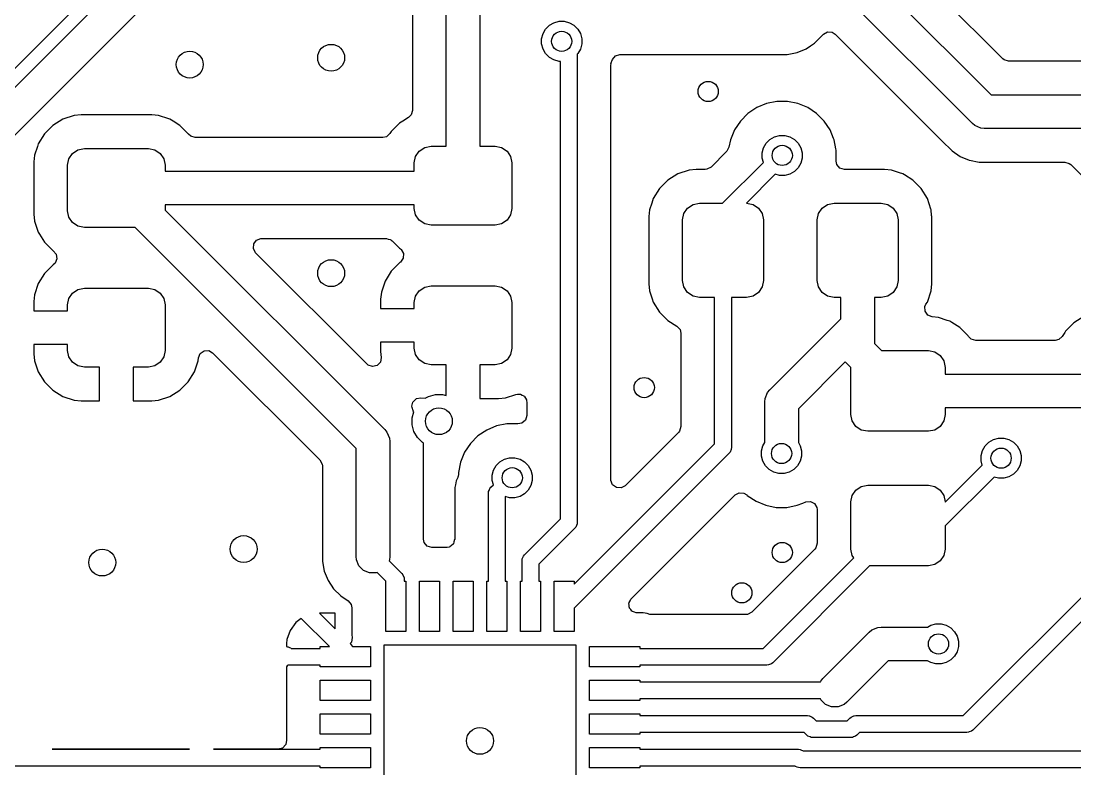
# Model space of a CAD drawing. Extents: x 2.03 to 8.88, y -5.74 to -2.97.
# Drawn here: x 7.212 to 7.829, y -3.755 to -3.317 of the extents above; entities that cross this region are included whole.
import ezdxf

# ---------------------------------------------------------------- set-up
doc = ezdxf.new("R2010")
doc.units = 0
doc.header["$MEASUREMENT"] = 0
doc.layers.add('BLACK', color=7, linetype='CONTINUOUS')

msp = doc.modelspace()

# ---------------------------------------------------------------- linework, layer by layer
at = {"layer": 'BLACK', "linetype": 'CONTINUOUS'}
for p, q in [((7.04338, -3.5101), (7.36319, -3.1903)), ((7.36991, -3.19471), (7.04719, -3.51743)), ((7.08078, -3.51171), (7.38164, -3.21085)), ((7.44132, -3.27414), (7.44132, -3.36935)), ((7.46102, -3.39026), (7.46102, -3.27705)), ((7.7864, -3.3391), (7.72389, -3.27659)), ((7.48071, -3.28112), (7.48071, -3.39026)), ((7.70276, -3.28332), (7.77967, -3.36024)), ((7.76863, -3.37704), (7.68595, -3.29436)), ((7.51912, -3.32175), (7.5213, -3.31957)), ((7.5213, -3.31957), (7.52397, -3.31803)), ((7.52397, -3.31803), (7.52695, -3.31723)), ((7.52695, -3.31723), (7.53003, -3.31723)), ((7.53003, -3.31723), (7.53301, -3.31803)), ((7.53301, -3.31803), (7.53568, -3.31957)), ((7.53568, -3.31957), (7.53786, -3.32175)), ((7.51678, -3.3274), (7.51758, -3.32442)), ((7.51678, -3.33048), (7.51678, -3.3274)), ((7.51758, -3.32442), (7.51912, -3.32175)), ((7.53786, -3.32175), (7.53941, -3.32442)), ((7.53941, -3.32442), (7.5402, -3.3274)), ((7.5402, -3.3274), (7.5402, -3.33048)), ((7.67632, -3.33004), (7.68159, -3.32477)), ((7.68159, -3.32477), (7.684, -3.32345)), ((7.684, -3.32345), (7.68675, -3.32364)), ((7.68675, -3.32364), (7.68849, -3.32477)), ((7.68849, -3.32477), (7.72067, -3.35695)), ((7.51758, -3.33346), (7.51678, -3.33048)), ((7.51912, -3.33613), (7.51758, -3.33346)), ((7.53941, -3.33346), (7.53786, -3.33613)), ((7.5402, -3.33048), (7.53941, -3.33346)), ((7.6661, -3.3355), (7.67148, -3.33327)), ((7.67148, -3.33327), (7.67399, -3.33159)), ((7.67399, -3.33159), (7.67632, -3.33004)), ((7.5213, -3.33831), (7.51912, -3.33613)), ((7.52397, -3.33985), (7.5213, -3.33831)), ((7.52695, -3.34065), (7.52397, -3.33985)), ((7.53786, -3.33613), (7.5376, -3.3364)), ((7.5376, -3.3364), (7.5376, -3.61035)), ((7.55783, -3.34047), (7.55817, -3.33965)), ((7.55817, -3.33965), (7.5599, -3.33751)), ((7.5599, -3.33751), (7.56251, -3.33664)), ((7.56251, -3.33664), (7.56268, -3.33663)), ((7.56268, -3.33663), (7.66039, -3.33663)), ((7.66039, -3.33663), (7.66423, -3.33587)), ((7.66423, -3.33587), (7.6661, -3.3355)), ((7.78721, -3.33976), (7.7864, -3.3391)), ((7.78985, -3.34053), (7.78721, -3.33976)), ((7.52776, -3.34065), (7.52695, -3.34065)), ((7.52776, -3.60832), (7.52776, -3.34065)), ((7.5573, -3.34271), (7.55737, -3.34239)), ((7.5573, -3.58545), (7.5573, -3.34271)), ((7.55733, -3.34219), (7.55767, -3.34084)), ((7.55737, -3.34239), (7.55733, -3.34219)), ((7.55767, -3.34084), (7.55783, -3.34047)), ((7.83985, -3.34053), (7.78985, -3.34053)), ((7.72067, -3.35695), (7.75264, -3.38891)), ((7.65438, -3.36415), (7.64829, -3.36536)), ((7.66058, -3.36415), (7.65438, -3.36415)), ((7.65438, -3.36415), (7.65438, -3.36415)), ((7.66667, -3.36536), (7.66058, -3.36415)), ((7.66058, -3.36415), (7.66058, -3.36415)), ((7.77967, -3.36024), (7.83694, -3.36024)), ((7.44132, -3.36935), (7.44054, -3.37199)), ((7.64255, -3.36774), (7.63739, -3.37119)), ((7.64829, -3.36536), (7.64255, -3.36774)), ((7.64255, -3.36774), (7.64255, -3.36774)), ((7.64829, -3.36536), (7.64829, -3.36536)), ((7.67241, -3.36774), (7.66667, -3.36536)), ((7.66667, -3.36536), (7.66667, -3.36536)), ((7.67757, -3.37119), (7.67241, -3.36774)), ((7.67241, -3.36774), (7.67241, -3.36774)), ((7.23684, -3.37452), (7.23096, -3.37814)), ((7.24339, -3.37234), (7.23684, -3.37452)), ((7.23684, -3.37452), (7.23684, -3.37452)), ((7.24744, -3.37193), (7.24339, -3.37234)), ((7.24339, -3.37234), (7.24339, -3.37234)), ((7.28878, -3.37193), (7.24744, -3.37193)), ((7.24744, -3.37193), (7.24744, -3.37193)), ((7.29283, -3.37234), (7.28878, -3.37193)), ((7.29881, -3.37432), (7.29283, -3.37234)), ((7.29283, -3.37234), (7.29283, -3.37234)), ((7.29938, -3.37452), (7.29881, -3.37432)), ((7.30124, -3.37566), (7.29938, -3.37452)), ((7.29938, -3.37452), (7.29938, -3.37452)), ((7.30526, -3.37814), (7.30124, -3.37566)), ((7.43371, -3.37676), (7.42883, -3.38165)), ((7.43564, -3.37558), (7.43371, -3.37676)), ((7.439, -3.3735), (7.43564, -3.37558)), ((7.44054, -3.37199), (7.439, -3.3735)), ((7.633, -3.37558), (7.62955, -3.38074)), ((7.63739, -3.37119), (7.633, -3.37558)), ((7.633, -3.37558), (7.633, -3.37558)), ((7.63739, -3.37119), (7.63739, -3.37119)), ((7.68196, -3.37558), (7.67757, -3.37119)), ((7.67757, -3.37119), (7.67757, -3.37119)), ((7.68541, -3.38074), (7.68196, -3.37558)), ((7.68196, -3.37558), (7.68196, -3.37558)), ((7.22607, -3.38303), (7.22245, -3.3889)), ((7.23096, -3.37814), (7.22607, -3.38303)), ((7.31015, -3.38303), (7.30526, -3.37814)), ((7.30526, -3.37814), (7.30526, -3.37814)), ((7.31032, -3.38325), (7.31015, -3.38303)), ((7.42806, -3.3829), (7.42601, -3.38474)), ((7.42883, -3.38165), (7.42806, -3.3829)), ((7.62955, -3.38074), (7.62718, -3.38648)), ((7.62955, -3.38074), (7.62955, -3.38074)), ((7.68753, -3.38587), (7.68541, -3.38074)), ((7.68541, -3.38074), (7.68541, -3.38074)), ((7.77012, -3.37826), (7.76863, -3.37704)), ((7.77367, -3.37973), (7.77012, -3.37826)), ((7.77012, -3.37826), (7.77012, -3.37826)), ((7.77559, -3.37992), (7.77367, -3.37973)), ((7.83286, -3.37992), (7.77559, -3.37992)), ((7.22245, -3.3889), (7.22193, -3.39047)), ((7.22245, -3.3889), (7.22245, -3.3889)), ((7.31037, -3.38321), (7.31032, -3.38325)), ((7.31158, -3.38444), (7.31037, -3.38321)), ((7.31422, -3.38522), (7.31158, -3.38444)), ((7.4239, -3.38522), (7.31422, -3.38522)), ((7.42601, -3.38474), (7.4239, -3.38522)), ((7.62718, -3.38648), (7.6263, -3.39085)), ((7.62718, -3.38648), (7.62718, -3.38648)), ((7.64657, -3.39115), (7.64811, -3.38848)), ((7.64811, -3.38848), (7.65029, -3.3863)), ((7.65029, -3.3863), (7.65296, -3.38476)), ((7.65296, -3.38476), (7.65594, -3.38396)), ((7.65594, -3.38396), (7.65902, -3.38396)), ((7.65902, -3.38396), (7.662, -3.38476)), ((7.662, -3.38476), (7.66467, -3.3863)), ((7.66467, -3.3863), (7.66685, -3.38848)), ((7.66685, -3.38848), (7.66839, -3.39115)), ((7.68778, -3.38648), (7.68753, -3.38587)), ((7.68885, -3.39181), (7.68778, -3.38648)), ((7.75264, -3.38891), (7.75264, -3.38891)), ((7.75264, -3.38891), (7.75498, -3.39125)), ((7.22193, -3.39047), (7.22028, -3.39546)), ((7.24032, -3.39771), (7.24245, -3.39452)), ((7.24245, -3.39452), (7.24564, -3.39238)), ((7.24564, -3.39238), (7.24941, -3.39163)), ((7.24941, -3.39163), (7.28681, -3.39163)), ((7.28681, -3.39163), (7.29058, -3.39238)), ((7.29058, -3.39238), (7.29377, -3.39452)), ((7.29377, -3.39452), (7.2959, -3.39771)), ((7.44307, -3.39633), (7.44521, -3.39314)), ((7.44521, -3.39314), (7.4484, -3.39101)), ((7.4484, -3.39101), (7.45217, -3.39026)), ((7.45217, -3.39026), (7.46102, -3.39026)), ((7.48071, -3.39026), (7.48957, -3.39026)), ((7.48957, -3.39026), (7.49333, -3.39101)), ((7.49333, -3.39101), (7.49653, -3.39314)), ((7.49653, -3.39314), (7.49866, -3.39633)), ((7.62497, -3.39335), (7.61584, -3.40249)), ((7.62503, -3.39329), (7.62497, -3.39335)), ((7.6263, -3.39085), (7.62503, -3.39329)), ((7.64577, -3.39413), (7.64657, -3.39115)), ((7.64577, -3.39721), (7.64577, -3.39413)), ((7.66839, -3.39115), (7.66919, -3.39413)), ((7.66919, -3.39413), (7.66919, -3.39721)), ((7.689, -3.39257), (7.68885, -3.39181)), ((7.689, -3.39901), (7.689, -3.39257)), ((7.689, -3.39257), (7.689, -3.39257)), ((7.75498, -3.39125), (7.75676, -3.39303)), ((7.75676, -3.39303), (7.76159, -3.39626)), ((7.22028, -3.39546), (7.21986, -3.39951)), ((7.21986, -3.39951), (7.21986, -3.43002)), ((7.22028, -3.39546), (7.22028, -3.39546)), ((7.22028, -3.39546), (7.22028, -3.39546)), ((7.23957, -3.40148), (7.24032, -3.39771)), ((7.23957, -3.42805), (7.23957, -3.40148)), ((7.2959, -3.39771), (7.29665, -3.40148)), ((7.29665, -3.40148), (7.29665, -3.40492)), ((7.44232, -3.4001), (7.44307, -3.39633)), ((7.44232, -3.40492), (7.44232, -3.4001)), ((7.49866, -3.39633), (7.49941, -3.4001)), ((7.49941, -3.4001), (7.49941, -3.42667)), ((7.62257, -3.42362), (7.64645, -3.39974)), ((7.64645, -3.39974), (7.64577, -3.39721)), ((7.66839, -3.40019), (7.66685, -3.40286)), ((7.66919, -3.39721), (7.66839, -3.40019)), ((7.68909, -3.39901), (7.689, -3.39901)), ((7.68944, -3.40106), (7.68909, -3.39901)), ((7.69124, -3.40314), (7.68944, -3.40106)), ((7.76159, -3.39626), (7.76159, -3.39626)), ((7.76159, -3.39626), (7.76683, -3.39843)), ((7.76683, -3.39843), (7.76697, -3.39849)), ((7.76697, -3.39849), (7.76697, -3.39849)), ((7.76697, -3.39849), (7.76697, -3.39849)), ((7.76697, -3.39849), (7.77268, -3.39963)), ((7.77268, -3.39963), (7.77268, -3.39963)), ((7.77268, -3.39963), (7.82268, -3.39963)), ((7.82268, -3.39963), (7.82532, -3.4004)), ((7.82532, -3.4004), (7.82613, -3.40106)), ((7.82613, -3.40106), (7.92179, -3.49672)), ((7.29665, -3.40492), (7.44232, -3.40492)), ((7.59648, -3.4065), (7.5906, -3.41013)), ((7.60304, -3.40433), (7.59648, -3.4065)), ((7.59648, -3.4065), (7.59648, -3.4065)), ((7.60709, -3.40392), (7.60304, -3.40433)), ((7.60304, -3.40433), (7.60304, -3.40433)), ((7.61238, -3.40392), (7.60709, -3.40392)), ((7.60709, -3.40392), (7.60709, -3.40392)), ((7.61342, -3.40381), (7.61238, -3.40392)), ((7.61584, -3.40249), (7.61342, -3.40381)), ((7.65341, -3.4067), (7.63649, -3.42362)), ((7.65594, -3.40738), (7.65341, -3.4067)), ((7.65902, -3.40738), (7.65594, -3.40738)), ((7.662, -3.40658), (7.65902, -3.40738)), ((7.66467, -3.40504), (7.662, -3.40658)), ((7.66685, -3.40286), (7.66467, -3.40504)), ((7.69388, -3.40392), (7.69124, -3.40314)), ((7.71732, -3.40392), (7.69388, -3.40392)), ((7.72137, -3.40433), (7.71732, -3.40392)), ((7.71732, -3.40392), (7.71732, -3.40392)), ((7.72607, -3.40589), (7.72137, -3.40433)), ((7.72137, -3.40433), (7.72137, -3.40433)), ((7.72793, -3.4065), (7.72607, -3.40589)), ((7.72891, -3.40711), (7.72793, -3.4065)), ((7.72793, -3.4065), (7.72793, -3.4065)), ((7.73381, -3.41013), (7.72891, -3.40711)), ((7.5906, -3.41013), (7.58572, -3.41501)), ((7.73869, -3.41501), (7.73381, -3.41013)), ((7.58572, -3.41501), (7.58209, -3.42089)), ((7.74232, -3.42089), (7.73869, -3.41501)), ((7.44232, -3.42461), (7.29665, -3.42461)), ((7.29665, -3.42461), (7.29665, -3.42762)), ((7.44232, -3.42667), (7.44232, -3.42461)), ((7.58117, -3.42367), (7.57992, -3.42745)), ((7.58209, -3.42089), (7.58117, -3.42367)), ((7.58209, -3.42089), (7.58209, -3.42089)), ((7.6021, -3.4265), (7.60529, -3.42437)), ((7.60529, -3.42437), (7.60906, -3.42362)), ((7.60906, -3.42362), (7.62257, -3.42362)), ((7.63649, -3.42362), (7.63661, -3.42362)), ((7.63661, -3.42362), (7.64038, -3.42437)), ((7.64038, -3.42437), (7.64357, -3.4265)), ((7.68084, -3.4265), (7.68403, -3.42437)), ((7.68403, -3.42437), (7.6878, -3.42362)), ((7.6878, -3.42362), (7.71535, -3.42362)), ((7.71535, -3.42362), (7.71912, -3.42437)), ((7.71912, -3.42437), (7.72231, -3.4265)), ((7.7444, -3.42719), (7.74232, -3.42089)), ((7.21986, -3.43002), (7.21986, -3.43002)), ((7.21986, -3.43002), (7.22028, -3.43407)), ((7.24032, -3.43182), (7.23957, -3.42805)), ((7.24245, -3.43501), (7.24032, -3.43182)), ((7.29665, -3.42762), (7.42507, -3.55603)), ((7.44307, -3.43044), (7.44232, -3.42667)), ((7.44521, -3.43363), (7.44307, -3.43044)), ((7.49866, -3.43044), (7.49653, -3.43363)), ((7.49941, -3.42667), (7.49866, -3.43044)), ((7.57992, -3.42745), (7.57951, -3.4315)), ((7.57951, -3.4315), (7.57951, -3.47087)), ((7.57992, -3.42745), (7.57992, -3.42745)), ((7.57992, -3.42745), (7.57992, -3.42745)), ((7.59921, -3.43346), (7.59996, -3.4297)), ((7.59996, -3.4297), (7.6021, -3.4265)), ((7.64357, -3.4265), (7.64571, -3.4297)), ((7.64571, -3.4297), (7.64646, -3.43346)), ((7.67795, -3.43346), (7.6787, -3.4297)), ((7.6787, -3.4297), (7.68084, -3.4265)), ((7.72231, -3.4265), (7.72445, -3.4297)), ((7.72445, -3.4297), (7.7252, -3.43346)), ((7.74449, -3.42745), (7.7444, -3.42719)), ((7.74483, -3.4308), (7.74449, -3.42745)), ((7.74449, -3.42745), (7.74449, -3.42745)), ((7.7449, -3.4315), (7.74483, -3.4308)), ((7.7449, -3.47087), (7.7449, -3.4315)), ((7.22028, -3.43407), (7.22028, -3.43407)), ((7.22028, -3.43407), (7.22245, -3.44062)), ((7.24564, -3.43714), (7.24245, -3.43501)), ((7.24941, -3.43789), (7.24564, -3.43714)), ((7.27909, -3.43789), (7.24941, -3.43789)), ((7.40827, -3.56707), (7.27909, -3.43789)), ((7.4484, -3.43577), (7.44521, -3.43363)), ((7.45217, -3.43652), (7.4484, -3.43577)), ((7.48957, -3.43652), (7.45217, -3.43652)), ((7.49333, -3.43577), (7.48957, -3.43652)), ((7.49653, -3.43363), (7.49333, -3.43577)), ((7.59921, -3.4689), (7.59921, -3.43346)), ((7.64646, -3.43346), (7.64646, -3.4689)), ((7.67795, -3.4689), (7.67795, -3.43346)), ((7.7252, -3.43346), (7.7252, -3.4689)), ((7.22245, -3.44062), (7.22245, -3.44062)), ((7.22245, -3.44062), (7.22315, -3.44176)), ((7.22315, -3.44176), (7.22607, -3.4465)), ((7.35008, -3.44528), (7.35265, -3.44432)), ((7.35265, -3.44432), (7.353, -3.44431)), ((7.353, -3.44431), (7.42599, -3.44431)), ((7.42599, -3.44431), (7.4271, -3.44464)), ((7.4271, -3.44464), (7.42824, -3.44486)), ((7.22607, -3.4465), (7.23096, -3.45139)), ((7.34823, -3.45023), (7.34843, -3.44749)), ((7.34955, -3.45264), (7.34823, -3.45023)), ((7.34843, -3.44749), (7.35008, -3.44528)), ((7.42824, -3.44486), (7.42851, -3.44505)), ((7.42851, -3.44505), (7.42863, -3.44509)), ((7.42863, -3.44509), (7.42922, -3.44556)), ((7.42922, -3.44556), (7.42937, -3.44566)), ((7.42937, -3.44566), (7.42941, -3.4457)), ((7.42941, -3.4457), (7.43371, -3.45001)), ((7.43371, -3.45001), (7.43428, -3.45036)), ((7.43428, -3.45036), (7.43465, -3.45071)), ((7.43465, -3.45071), (7.43603, -3.4531)), ((7.23096, -3.45139), (7.23109, -3.45147)), ((7.23109, -3.45147), (7.23109, -3.45147)), ((7.23109, -3.45147), (7.23116, -3.45155)), ((7.23116, -3.45155), (7.23118, -3.45156)), ((7.23118, -3.45156), (7.23118, -3.45157)), ((7.23118, -3.45157), (7.23293, -3.45351)), ((7.23337, -3.45623), (7.23227, -3.45875)), ((7.23293, -3.45351), (7.23337, -3.45623)), ((7.41469, -3.51778), (7.34955, -3.45264)), ((7.43589, -3.45585), (7.4343, -3.45808)), ((7.43603, -3.4531), (7.43589, -3.45585)), ((7.23097, -3.45985), (7.22609, -3.46473)), ((7.23109, -3.45978), (7.23097, -3.45985)), ((7.23097, -3.45985), (7.23097, -3.45985)), ((7.23227, -3.45875), (7.23109, -3.45978)), ((7.43373, -3.45847), (7.42885, -3.46335)), ((7.43385, -3.4584), (7.43373, -3.45847)), ((7.43373, -3.45847), (7.43373, -3.45847)), ((7.4343, -3.45808), (7.43385, -3.4584)), ((7.22609, -3.46473), (7.22247, -3.47061)), ((7.42522, -3.46923), (7.42305, -3.47578)), ((7.42885, -3.46335), (7.42522, -3.46923)), ((7.42522, -3.46923), (7.42522, -3.46923)), ((7.59996, -3.47266), (7.59921, -3.4689)), ((7.64646, -3.4689), (7.64571, -3.47266)), ((7.6787, -3.47266), (7.67795, -3.4689)), ((7.7252, -3.4689), (7.72445, -3.47266)), ((7.22247, -3.47061), (7.2203, -3.47716)), ((7.22247, -3.47061), (7.22247, -3.47061)), ((7.24245, -3.47621), (7.24564, -3.47408)), ((7.24564, -3.47408), (7.24941, -3.47333)), ((7.24941, -3.47333), (7.28681, -3.47333)), ((7.28681, -3.47333), (7.29058, -3.47408)), ((7.29058, -3.47408), (7.29377, -3.47621)), ((7.44307, -3.47802), (7.44521, -3.47483)), ((7.44521, -3.47483), (7.4484, -3.4727)), ((7.4484, -3.4727), (7.45217, -3.47195)), ((7.45217, -3.47195), (7.48957, -3.47195)), ((7.48957, -3.47195), (7.49333, -3.4727)), ((7.49333, -3.4727), (7.49653, -3.47483)), ((7.49653, -3.47483), (7.49866, -3.47802)), ((7.57951, -3.47087), (7.57951, -3.47087)), ((7.57951, -3.47087), (7.57992, -3.47491)), ((7.57992, -3.47491), (7.57992, -3.47491)), ((7.57992, -3.47491), (7.58146, -3.47957)), ((7.6021, -3.47586), (7.59996, -3.47266)), ((7.64571, -3.47266), (7.64357, -3.47586)), ((7.68084, -3.47586), (7.6787, -3.47266)), ((7.72445, -3.47266), (7.72231, -3.47586)), ((7.74232, -3.48147), (7.74449, -3.47491)), ((7.74449, -3.47491), (7.7449, -3.47087)), ((7.2203, -3.47716), (7.21988, -3.4812)), ((7.21988, -3.4812), (7.21988, -3.48661)), ((7.2203, -3.47716), (7.2203, -3.47716)), ((7.23957, -3.48317), (7.24032, -3.4794)), ((7.24032, -3.4794), (7.24245, -3.47621)), ((7.29377, -3.47621), (7.2959, -3.4794)), ((7.2959, -3.4794), (7.29665, -3.48317)), ((7.42305, -3.47578), (7.42264, -3.47982)), ((7.42264, -3.47982), (7.42264, -3.48524)), ((7.42305, -3.47578), (7.42305, -3.47578)), ((7.44232, -3.48179), (7.44307, -3.47802)), ((7.49866, -3.47802), (7.49941, -3.48179)), ((7.58146, -3.47957), (7.58209, -3.48147)), ((7.58209, -3.48147), (7.58572, -3.48735)), ((7.60529, -3.47799), (7.6021, -3.47586)), ((7.60906, -3.47874), (7.60529, -3.47799)), ((7.61791, -3.47874), (7.60906, -3.47874)), ((7.61791, -3.5645), (7.61791, -3.47874)), ((7.63661, -3.47874), (7.62776, -3.47874)), ((7.62776, -3.47874), (7.62776, -3.56654)), ((7.64038, -3.47799), (7.63661, -3.47874)), ((7.64357, -3.47586), (7.64038, -3.47799)), ((7.68403, -3.47799), (7.68084, -3.47586)), ((7.6878, -3.47874), (7.68403, -3.47799)), ((7.69173, -3.47874), (7.6878, -3.47874)), ((7.69173, -3.4912), (7.69173, -3.47874)), ((7.71535, -3.47874), (7.71142, -3.47874)), ((7.71142, -3.47874), (7.71142, -3.49528)), ((7.71912, -3.47799), (7.71535, -3.47874)), ((7.72231, -3.47586), (7.71912, -3.47799)), ((7.74153, -3.48275), (7.74232, -3.48147)), ((7.74232, -3.48147), (7.74232, -3.48147)), ((7.74232, -3.48147), (7.74232, -3.48147)), ((7.21988, -3.48661), (7.23957, -3.48661)), ((7.23957, -3.48661), (7.23957, -3.48317)), ((7.29665, -3.48317), (7.29665, -3.50974)), ((7.42264, -3.48524), (7.44232, -3.48524)), ((7.44232, -3.48524), (7.44232, -3.48179)), ((7.49941, -3.48179), (7.49941, -3.50837)), ((7.58572, -3.48735), (7.5906, -3.49223)), ((7.74094, -3.48413), (7.74153, -3.48275)), ((7.74106, -3.48688), (7.74094, -3.48413)), ((7.74264, -3.48913), (7.74106, -3.48688)), ((7.5906, -3.49223), (7.59589, -3.49549)), ((7.65013, -3.5328), (7.69173, -3.4912)), ((7.74519, -3.49017), (7.74264, -3.48913)), ((7.74893, -3.49055), (7.74519, -3.49017)), ((7.75393, -3.49221), (7.74893, -3.49055)), ((7.74893, -3.49055), (7.74893, -3.49055)), ((7.75549, -3.49272), (7.75393, -3.49221)), ((7.75656, -3.49339), (7.75549, -3.49272)), ((7.75549, -3.49272), (7.75549, -3.49272)), ((7.76136, -3.49635), (7.75656, -3.49339)), ((7.82801, -3.49359), (7.82312, -3.49848)), ((7.83388, -3.48997), (7.82801, -3.49359)), ((7.59589, -3.49549), (7.59773, -3.49754)), ((7.59773, -3.49754), (7.59821, -3.49965)), ((7.59821, -3.49965), (7.59821, -3.55431)), ((7.71142, -3.49528), (7.71142, -3.50577)), ((7.76625, -3.50123), (7.76136, -3.49635)), ((7.76136, -3.49635), (7.76136, -3.49635)), ((7.82264, -3.49926), (7.8212, -3.50159)), ((7.82312, -3.49848), (7.82264, -3.49926)), ((7.44232, -3.50492), (7.42264, -3.50492)), ((7.42264, -3.50492), (7.42264, -3.51033)), ((7.44232, -3.50837), (7.44232, -3.50492)), ((7.71142, -3.50577), (7.71549, -3.50984)), ((7.76647, -3.5016), (7.76625, -3.50123)), ((7.76799, -3.50314), (7.76647, -3.5016)), ((7.77063, -3.50392), (7.76799, -3.50314)), ((7.81704, -3.50392), (7.77063, -3.50392)), ((7.81915, -3.50344), (7.81704, -3.50392)), ((7.8212, -3.5016), (7.81915, -3.50344)), ((7.8212, -3.50159), (7.8212, -3.5016)), ((7.23957, -3.5063), (7.21988, -3.5063)), ((7.21988, -3.5063), (7.21988, -3.51171)), ((7.21988, -3.51171), (7.2203, -3.51576)), ((7.23957, -3.50974), (7.23957, -3.5063)), ((7.24032, -3.51351), (7.23957, -3.50974)), ((7.29665, -3.50974), (7.2959, -3.51351)), ((7.3161, -3.51403), (7.31714, -3.51149)), ((7.31714, -3.51149), (7.31939, -3.50991)), ((7.31939, -3.50991), (7.32214, -3.50979)), ((7.32214, -3.50979), (7.32441, -3.51108)), ((7.32441, -3.51108), (7.38713, -3.5738)), ((7.42264, -3.51033), (7.423, -3.51383)), ((7.44307, -3.51213), (7.44232, -3.50837)), ((7.44521, -3.51533), (7.44307, -3.51213)), ((7.49866, -3.51213), (7.49653, -3.51533)), ((7.49941, -3.50837), (7.49866, -3.51213)), ((7.71549, -3.50984), (7.74291, -3.50984)), ((7.74291, -3.50984), (7.74668, -3.51059)), ((7.74668, -3.51059), (7.74987, -3.51273)), ((7.2203, -3.51576), (7.22247, -3.52231)), ((7.24245, -3.5167), (7.24032, -3.51351)), ((7.24564, -3.51884), (7.24245, -3.5167)), ((7.29377, -3.5167), (7.29058, -3.51884)), ((7.2959, -3.51351), (7.29377, -3.5167)), ((7.31375, -3.52231), (7.31593, -3.51576)), ((7.31593, -3.51576), (7.3161, -3.51403)), ((7.31593, -3.51576), (7.31593, -3.51576)), ((7.41533, -3.51833), (7.41469, -3.51778)), ((7.41794, -3.51921), (7.41533, -3.51833)), ((7.42061, -3.51854), (7.41794, -3.51921)), ((7.42249, -3.51654), (7.42061, -3.51854)), ((7.423, -3.51383), (7.42249, -3.51654)), ((7.4484, -3.51746), (7.44521, -3.51533)), ((7.45217, -3.51821), (7.4484, -3.51746)), ((7.46102, -3.51821), (7.45217, -3.51821)), ((7.46102, -3.53618), (7.46102, -3.51821)), ((7.48957, -3.51821), (7.48071, -3.51821)), ((7.48071, -3.51821), (7.48071, -3.53789)), ((7.49333, -3.51746), (7.48957, -3.51821)), ((7.49653, -3.51533), (7.49333, -3.51746)), ((7.69432, -3.51645), (7.66693, -3.54384)), ((7.69462, -3.5168), (7.69432, -3.51645)), ((7.69764, -3.51982), (7.69462, -3.5168)), ((7.74987, -3.51273), (7.75201, -3.51592)), ((7.75201, -3.51592), (7.75276, -3.51969)), ((7.22247, -3.52231), (7.22247, -3.52231)), ((7.22247, -3.52231), (7.22609, -3.52818)), ((7.24941, -3.51959), (7.24564, -3.51884)), ((7.25827, -3.51959), (7.24941, -3.51959)), ((7.25827, -3.53927), (7.25827, -3.51959)), ((7.28681, -3.51959), (7.27795, -3.51959)), ((7.27795, -3.51959), (7.27795, -3.53927)), ((7.29058, -3.51884), (7.28681, -3.51959)), ((7.31013, -3.52818), (7.31375, -3.52231)), ((7.31375, -3.52231), (7.31375, -3.52231)), ((7.69764, -3.54724), (7.69764, -3.51982)), ((7.75276, -3.51969), (7.75276, -3.52362)), ((7.75276, -3.52362), (7.83661, -3.52362)), ((7.22609, -3.52818), (7.23097, -3.53306)), ((7.30525, -3.53306), (7.31013, -3.52818)), ((7.23097, -3.53306), (7.23685, -3.53669)), ((7.23685, -3.53669), (7.23685, -3.53669)), ((7.23685, -3.53669), (7.2434, -3.53886)), ((7.29282, -3.53886), (7.29937, -3.53669)), ((7.29937, -3.53669), (7.30525, -3.53306)), ((7.29937, -3.53669), (7.29937, -3.53669)), ((7.44874, -3.53774), (7.45067, -3.53663)), ((7.45067, -3.53663), (7.45464, -3.53557)), ((7.45464, -3.53557), (7.45875, -3.53557)), ((7.45875, -3.53557), (7.46102, -3.53618)), ((7.49558, -3.53748), (7.50163, -3.53547)), ((7.50163, -3.53547), (7.50275, -3.53544)), ((7.50275, -3.53544), (7.50386, -3.53528)), ((7.50386, -3.53528), (7.50411, -3.53539)), ((7.50411, -3.53539), (7.50438, -3.53538)), ((7.50438, -3.53538), (7.50535, -3.53595)), ((7.50535, -3.53595), (7.50637, -3.53642)), ((7.50637, -3.53642), (7.50651, -3.53665)), ((7.50651, -3.53665), (7.50675, -3.53679)), ((7.50675, -3.53679), (7.50725, -3.53779)), ((7.64743, -3.53784), (7.6489, -3.5343)), ((7.6489, -3.5343), (7.65013, -3.5328)), ((7.6489, -3.5343), (7.6489, -3.5343)), ((7.2434, -3.53886), (7.2434, -3.53886)), ((7.2434, -3.53886), (7.24744, -3.53927)), ((7.24744, -3.53927), (7.25827, -3.53927)), ((7.25827, -3.53927), (7.25827, -3.53927)), ((7.27795, -3.53927), (7.28878, -3.53927)), ((7.28878, -3.53927), (7.29282, -3.53886)), ((7.28878, -3.53927), (7.28878, -3.53927)), ((7.44084, -3.54243), (7.44152, -3.53996)), ((7.44106, -3.54312), (7.44084, -3.54243)), ((7.44084, -3.54243), (7.44084, -3.54243)), ((7.44166, -3.54506), (7.44106, -3.54312)), ((7.44152, -3.53996), (7.44157, -3.53978)), ((7.44157, -3.53978), (7.44288, -3.5386)), ((7.44157, -3.53978), (7.44157, -3.53978)), ((7.44157, -3.53978), (7.44157, -3.53978)), ((7.44288, -3.5386), (7.44361, -3.53794)), ((7.44361, -3.53794), (7.44361, -3.53794)), ((7.44361, -3.53794), (7.44361, -3.53794)), ((7.44361, -3.53794), (7.44362, -3.53794)), ((7.44362, -3.53794), (7.44622, -3.53749)), ((7.44622, -3.53749), (7.44874, -3.53774)), ((7.48071, -3.53789), (7.49153, -3.53789)), ((7.49153, -3.53789), (7.49558, -3.53748)), ((7.49153, -3.53789), (7.49153, -3.53789)), ((7.50725, -3.53779), (7.50785, -3.53873)), ((7.50785, -3.53873), (7.50791, -3.53911)), ((7.50791, -3.53911), (7.50797, -3.53925)), ((7.50797, -3.53925), (7.50805, -3.54011)), ((7.50805, -3.54011), (7.50805, -3.54788)), ((7.64724, -3.53976), (7.64743, -3.53784)), ((7.64724, -3.56371), (7.64724, -3.53976)), ((7.44108, -3.54913), (7.44202, -3.5456)), ((7.44108, -3.55324), (7.44108, -3.54913)), ((7.44202, -3.5456), (7.44166, -3.54506)), ((7.50805, -3.54788), (7.50728, -3.55052)), ((7.66693, -3.54384), (7.66693, -3.56371)), ((7.69839, -3.55101), (7.69764, -3.54724)), ((7.75276, -3.54724), (7.75201, -3.55101)), ((7.83661, -3.54331), (7.75276, -3.54331)), ((7.75276, -3.54331), (7.75276, -3.54724)), ((7.44214, -3.55721), (7.44108, -3.55324)), ((7.49041, -3.55395), (7.48468, -3.55632)), ((7.4965, -3.55274), (7.49041, -3.55395)), ((7.49041, -3.55395), (7.49041, -3.55395)), ((7.50295, -3.55274), (7.4965, -3.55274)), ((7.5052, -3.55232), (7.50295, -3.55269)), ((7.50295, -3.55269), (7.50295, -3.55274)), ((7.50728, -3.55052), (7.5052, -3.55232)), ((7.59821, -3.55431), (7.59743, -3.55695)), ((7.70052, -3.5542), (7.69839, -3.55101)), ((7.70371, -3.55634), (7.70052, -3.5542)), ((7.74987, -3.5542), (7.74668, -3.55634)), ((7.75201, -3.55101), (7.74987, -3.5542)), ((7.42507, -3.55603), (7.42629, -3.55752)), ((7.42629, -3.55752), (7.42629, -3.55752)), ((7.42629, -3.55752), (7.42776, -3.56107)), ((7.42776, -3.56107), (7.42795, -3.56299)), ((7.4442, -3.56077), (7.44214, -3.55721)), ((7.44711, -3.56367), (7.4442, -3.56077)), ((7.47952, -3.55977), (7.47513, -3.56416)), ((7.48468, -3.55632), (7.47952, -3.55977)), ((7.47952, -3.55977), (7.47952, -3.55977)), ((7.48468, -3.55632), (7.48468, -3.55632)), ((7.59678, -3.55776), (7.56564, -3.58891)), ((7.59743, -3.55695), (7.59678, -3.55776)), ((7.70748, -3.55709), (7.70371, -3.55634)), ((7.74291, -3.55709), (7.70748, -3.55709)), ((7.74668, -3.55634), (7.74291, -3.55709)), ((7.78091, -3.56192), (7.78389, -3.56112)), ((7.78389, -3.56112), (7.78697, -3.56112)), ((7.78697, -3.56112), (7.78995, -3.56192)), ((7.40827, -3.63031), (7.40827, -3.56707)), ((7.42795, -3.56299), (7.42795, -3.63031)), ((7.44766, -3.56399), (7.44711, -3.56367)), ((7.44766, -3.6201), (7.44766, -3.56399)), ((7.47513, -3.56416), (7.47168, -3.56932)), ((7.47513, -3.56416), (7.47513, -3.56416)), ((7.53583, -3.64658), (7.61791, -3.5645)), ((7.62755, -3.56776), (7.62693, -3.56927)), ((7.62766, -3.5675), (7.62755, -3.56776)), ((7.62776, -3.56654), (7.62766, -3.5675)), ((7.62766, -3.5675), (7.62766, -3.5675)), ((7.64538, -3.56854), (7.64617, -3.56556)), ((7.64617, -3.56556), (7.64724, -3.56371)), ((7.66693, -3.56371), (7.668, -3.56556)), ((7.668, -3.56556), (7.6688, -3.56854)), ((7.77452, -3.56831), (7.77606, -3.56564)), ((7.77606, -3.56564), (7.77824, -3.56346)), ((7.77824, -3.56346), (7.78091, -3.56192)), ((7.78995, -3.56192), (7.79262, -3.56346)), ((7.79262, -3.56346), (7.7948, -3.56564)), ((7.7948, -3.56564), (7.79635, -3.56831)), ((7.38713, -3.5738), (7.38845, -3.57622)), ((7.47168, -3.56932), (7.4693, -3.57506)), ((7.47168, -3.56932), (7.47168, -3.56932)), ((7.49242, -3.57488), (7.49509, -3.57334)), ((7.49509, -3.57334), (7.49806, -3.57254)), ((7.49806, -3.57254), (7.50115, -3.57254)), ((7.50115, -3.57254), (7.50413, -3.57334)), ((7.50413, -3.57334), (7.5068, -3.57488)), ((7.62631, -3.57002), (7.53583, -3.6605)), ((7.62693, -3.56927), (7.62631, -3.57002)), ((7.62693, -3.56927), (7.62693, -3.56927)), ((7.64538, -3.57162), (7.64538, -3.56854)), ((7.64617, -3.5746), (7.64538, -3.57162)), ((7.6688, -3.57162), (7.668, -3.5746)), ((7.6688, -3.56854), (7.6688, -3.57162)), ((7.77372, -3.57129), (7.77452, -3.56831)), ((7.77372, -3.57438), (7.77372, -3.57129)), ((7.79635, -3.56831), (7.79714, -3.57129)), ((7.79714, -3.57129), (7.79714, -3.57438)), ((7.38845, -3.57622), (7.38856, -3.57725)), ((7.38856, -3.57725), (7.38856, -3.63323)), ((7.4693, -3.57506), (7.46809, -3.58115)), ((7.4693, -3.57506), (7.4693, -3.57506)), ((7.4879, -3.58271), (7.48869, -3.57973)), ((7.48869, -3.57973), (7.49024, -3.57706)), ((7.49024, -3.57706), (7.49242, -3.57488)), ((7.5068, -3.57488), (7.50898, -3.57706)), ((7.50898, -3.57706), (7.51052, -3.57973)), ((7.51052, -3.57973), (7.51132, -3.58271)), ((7.64772, -3.57727), (7.64617, -3.5746)), ((7.6499, -3.57945), (7.64772, -3.57727)), ((7.65257, -3.58099), (7.6499, -3.57945)), ((7.66428, -3.57945), (7.66161, -3.58099)), ((7.66646, -3.57727), (7.66428, -3.57945)), ((7.668, -3.5746), (7.66646, -3.57727)), ((7.75276, -3.59855), (7.7744, -3.57691)), ((7.7744, -3.57691), (7.77372, -3.57438)), ((7.7948, -3.58002), (7.79262, -3.5822)), ((7.79635, -3.57735), (7.7948, -3.58002)), ((7.79714, -3.57438), (7.79635, -3.57735)), ((7.46687, -3.58612), (7.46642, -3.58841)), ((7.46773, -3.58405), (7.46687, -3.58612)), ((7.46783, -3.5838), (7.46773, -3.58405)), ((7.46791, -3.58351), (7.46783, -3.5838)), ((7.46809, -3.58221), (7.46791, -3.58351)), ((7.46809, -3.58115), (7.46809, -3.58221)), ((7.4879, -3.58579), (7.4879, -3.58271)), ((7.48857, -3.58832), (7.4879, -3.58579)), ((7.51132, -3.58579), (7.51052, -3.58877)), ((7.51132, -3.58271), (7.51132, -3.58579)), ((7.55732, -3.5858), (7.5573, -3.58545)), ((7.55828, -3.58838), (7.55732, -3.5858)), ((7.65554, -3.58179), (7.65257, -3.58099)), ((7.65863, -3.58179), (7.65554, -3.58179)), ((7.66161, -3.58099), (7.65863, -3.58179)), ((7.78136, -3.58387), (7.75276, -3.61247)), ((7.78389, -3.58454), (7.78136, -3.58387)), ((7.78697, -3.58454), (7.78389, -3.58454)), ((7.78995, -3.58375), (7.78697, -3.58454)), ((7.79262, -3.5822), (7.78995, -3.58375)), ((7.46607, -3.59017), (7.46593, -3.59088)), ((7.46593, -3.59088), (7.46593, -3.62029)), ((7.4661, -3.58999), (7.46607, -3.59017)), ((7.46607, -3.59017), (7.46607, -3.59017)), ((7.46642, -3.58841), (7.4661, -3.58999)), ((7.48563, -3.59331), (7.48572, -3.59235)), ((7.48572, -3.59235), (7.48576, -3.59226)), ((7.48576, -3.59226), (7.48602, -3.59163)), ((7.48602, -3.59163), (7.48646, -3.59057)), ((7.48646, -3.59057), (7.48707, -3.58983)), ((7.48646, -3.59057), (7.48646, -3.59057)), ((7.48707, -3.58983), (7.48857, -3.58832)), ((7.50898, -3.59144), (7.5068, -3.59362)), ((7.51052, -3.58877), (7.50898, -3.59144)), ((7.56048, -3.59003), (7.55828, -3.58838)), ((7.56322, -3.59022), (7.56048, -3.59003)), ((7.56564, -3.58891), (7.56322, -3.59022)), ((7.69839, -3.59466), (7.70052, -3.59147)), ((7.70052, -3.59147), (7.70371, -3.58933)), ((7.70371, -3.58933), (7.70748, -3.58858)), ((7.70748, -3.58858), (7.74291, -3.58858)), ((7.74291, -3.58858), (7.74668, -3.58933)), ((7.74668, -3.58933), (7.74987, -3.59147)), ((7.74987, -3.59147), (7.75201, -3.59466)), ((7.48563, -3.64469), (7.48563, -3.59331)), ((7.49553, -3.59528), (7.49547, -3.59535)), ((7.49547, -3.59535), (7.49547, -3.64469)), ((7.49806, -3.59596), (7.49553, -3.59528)), ((7.50115, -3.59596), (7.49806, -3.59596)), ((7.50413, -3.59516), (7.50115, -3.59596)), ((7.5068, -3.59362), (7.50413, -3.59516)), ((7.59624, -3.62795), (7.62987, -3.59433)), ((7.62987, -3.59433), (7.63228, -3.59301)), ((7.63228, -3.59301), (7.63502, -3.59321)), ((7.63502, -3.59321), (7.63677, -3.59433)), ((7.63677, -3.59433), (7.637, -3.59456)), ((7.637, -3.59456), (7.637, -3.59456)), ((7.637, -3.59456), (7.64216, -3.59801)), ((7.64216, -3.59801), (7.64216, -3.59801)), ((7.64216, -3.59801), (7.64786, -3.60037)), ((7.66952, -3.59904), (7.67118, -3.59835)), ((7.67118, -3.59835), (7.67392, -3.59806)), ((7.67392, -3.59806), (7.67638, -3.59929)), ((7.69764, -3.59843), (7.69839, -3.59466)), ((7.69764, -3.62598), (7.69764, -3.59843)), ((7.75201, -3.59466), (7.75276, -3.59843)), ((7.75276, -3.59843), (7.75276, -3.59855)), ((7.64786, -3.60037), (7.64789, -3.60038)), ((7.64789, -3.60038), (7.65398, -3.60159)), ((7.65398, -3.60159), (7.65398, -3.60159)), ((7.65398, -3.60159), (7.65398, -3.60159)), ((7.65398, -3.60159), (7.66019, -3.60159)), ((7.66019, -3.60159), (7.66628, -3.60038)), ((7.66019, -3.60159), (7.66019, -3.60159)), ((7.66628, -3.60038), (7.66952, -3.59904)), ((7.67638, -3.59929), (7.67778, -3.60166)), ((7.67778, -3.60166), (7.67793, -3.60286)), ((7.67793, -3.60286), (7.67793, -3.62262)), ((7.50676, -3.62932), (7.52776, -3.60832)), ((7.5376, -3.61035), (7.5375, -3.61131)), ((7.53616, -3.61383), (7.51516, -3.63483)), ((7.53677, -3.61309), (7.53616, -3.61383)), ((7.5375, -3.61131), (7.53677, -3.61309)), ((7.5375, -3.61131), (7.5375, -3.61131)), ((7.75276, -3.61247), (7.75276, -3.62598)), ((7.4481, -3.62213), (7.44766, -3.6201)), ((7.4499, -3.62421), (7.4481, -3.62213)), ((7.46506, -3.62307), (7.46405, -3.62388)), ((7.46508, -3.62299), (7.46506, -3.62307)), ((7.46515, -3.62293), (7.46508, -3.62299)), ((7.46551, -3.62169), (7.46515, -3.62293)), ((7.46592, -3.62046), (7.46551, -3.62169)), ((7.46593, -3.62029), (7.4659, -3.62037)), ((7.4659, -3.62037), (7.46592, -3.62046)), ((7.67793, -3.62262), (7.67716, -3.62526)), ((7.45254, -3.62498), (7.4499, -3.62421)), ((7.45897, -3.62498), (7.45254, -3.62498)), ((7.4605, -3.62514), (7.45897, -3.62498)), ((7.45897, -3.62498), (7.45897, -3.62498)), ((7.46155, -3.62514), (7.4605, -3.62514)), ((7.46157, -3.62514), (7.46155, -3.62514)), ((7.46292, -3.6248), (7.46157, -3.62514)), ((7.46296, -3.62476), (7.46292, -3.6248)), ((7.46307, -3.62473), (7.46296, -3.62476)), ((7.46405, -3.62388), (7.46307, -3.62473)), ((7.50614, -3.63006), (7.50676, -3.62932)), ((7.56916, -3.65503), (7.59624, -3.62795)), ((7.6765, -3.62607), (7.66726, -3.63531)), ((7.67716, -3.62526), (7.6765, -3.62607)), ((7.69839, -3.62975), (7.69764, -3.62598)), ((7.75276, -3.62598), (7.75201, -3.62975)), ((7.38856, -3.63323), (7.38856, -3.63323)), ((7.38856, -3.63323), (7.38856, -3.63323)), ((7.38856, -3.63323), (7.3897, -3.63893)), ((7.40846, -3.63224), (7.40827, -3.63031)), ((7.40993, -3.63578), (7.40846, -3.63224)), ((7.42776, -3.63224), (7.42754, -3.63278)), ((7.42754, -3.63278), (7.43498, -3.64022)), ((7.42795, -3.63031), (7.42776, -3.63224)), ((7.50531, -3.6328), (7.50541, -3.63184)), ((7.50531, -3.64469), (7.50531, -3.6328)), ((7.50541, -3.63184), (7.50544, -3.63177)), ((7.50544, -3.63177), (7.50564, -3.63128)), ((7.50564, -3.63128), (7.50614, -3.63006)), ((7.50614, -3.63006), (7.50614, -3.63006)), ((7.51516, -3.63483), (7.51516, -3.64469)), ((7.64639, -3.68406), (7.69931, -3.63113)), ((7.66726, -3.63531), (7.64823, -3.65434)), ((7.69931, -3.63113), (7.69839, -3.62975)), ((7.74668, -3.63508), (7.74291, -3.63583)), ((7.74987, -3.63294), (7.74668, -3.63508)), ((7.75201, -3.62975), (7.74987, -3.63294)), ((7.76332, -3.72343), (7.85367, -3.63307)), ((7.86759, -3.63307), (7.76883, -3.73183)), ((7.3897, -3.63893), (7.3897, -3.63893)), ((7.3897, -3.63893), (7.39193, -3.64431)), ((7.41264, -3.6385), (7.40993, -3.63578)), ((7.41619, -3.63997), (7.41264, -3.6385)), ((7.42003, -3.63997), (7.41619, -3.63997)), ((7.42058, -3.63974), (7.42003, -3.63997)), ((7.42559, -3.64475), (7.42058, -3.63974)), ((7.43498, -3.64022), (7.43559, -3.64097)), ((7.43559, -3.64097), (7.43632, -3.64274)), ((7.70853, -3.63583), (7.65191, -3.69246)), ((7.74291, -3.63583), (7.70853, -3.63583)), ((7.39193, -3.64431), (7.39193, -3.64431)), ((7.39193, -3.64431), (7.39516, -3.64915)), ((7.42559, -3.67421), (7.42559, -3.64475)), ((7.43632, -3.64274), (7.43642, -3.6437)), ((7.43642, -3.6437), (7.43642, -3.64469)), ((7.43642, -3.64469), (7.4374, -3.64469)), ((7.4374, -3.64469), (7.4374, -3.67421)), ((7.44528, -3.67421), (7.44528, -3.64469)), ((7.44528, -3.64469), (7.45709, -3.64469)), ((7.45709, -3.64469), (7.45709, -3.67421)), ((7.46496, -3.67421), (7.46496, -3.64469)), ((7.46496, -3.64469), (7.47677, -3.64469)), ((7.47677, -3.64469), (7.47677, -3.67421)), ((7.48465, -3.67421), (7.48465, -3.64469)), ((7.48465, -3.64469), (7.48563, -3.64469)), ((7.49547, -3.64469), (7.49646, -3.64469)), ((7.49646, -3.64469), (7.49646, -3.67421)), ((7.50433, -3.67421), (7.50433, -3.64469)), ((7.50433, -3.64469), (7.50531, -3.64469)), ((7.51516, -3.64469), (7.51614, -3.64469)), ((7.51614, -3.64469), (7.51614, -3.67421)), ((7.52402, -3.67421), (7.52402, -3.64469)), ((7.52402, -3.64469), (7.53583, -3.64469)), ((7.53583, -3.64469), (7.53583, -3.64658)), ((7.39516, -3.64915), (7.39516, -3.64915)), ((7.39516, -3.64915), (7.39927, -3.65327)), ((7.39927, -3.65327), (7.39928, -3.65327)), ((7.39928, -3.65327), (7.40372, -3.65623)), ((7.40372, -3.65623), (7.40548, -3.65834)), ((7.40548, -3.65834), (7.40589, -3.66029)), ((7.40589, -3.66029), (7.40589, -3.6761)), ((7.56778, -3.65779), (7.5679, -3.65753)), ((7.56794, -3.65889), (7.56778, -3.65779)), ((7.56789, -3.65725), (7.56847, -3.6563)), ((7.5679, -3.65753), (7.56789, -3.65725)), ((7.56798, -3.66), (7.56794, -3.65889)), ((7.56814, -3.66023), (7.56798, -3.66)), ((7.56818, -3.66051), (7.56814, -3.66023)), ((7.56847, -3.6563), (7.56893, -3.65529)), ((7.56893, -3.65529), (7.56916, -3.65503)), ((7.64823, -3.65434), (7.63965, -3.66292)), ((7.39606, -3.66339), (7.38688, -3.66339)), ((7.38688, -3.66339), (7.39606, -3.67257)), ((7.39606, -3.67257), (7.39606, -3.66339)), ((7.53583, -3.6605), (7.53583, -3.67421)), ((7.5689, -3.66135), (7.56818, -3.66051)), ((7.56953, -3.66227), (7.5689, -3.66135)), ((7.56979, -3.66238), (7.56953, -3.66227)), ((7.56998, -3.66259), (7.56979, -3.66238)), ((7.57104, -3.6629), (7.56998, -3.66259)), ((7.57207, -3.66334), (7.57104, -3.6629)), ((7.57234, -3.66337), (7.57207, -3.66334)), ((7.5761, -3.66337), (7.57234, -3.66337)), ((7.57844, -3.66362), (7.5761, -3.66337)), ((7.58014, -3.66425), (7.57844, -3.66362)), ((7.58074, -3.66432), (7.58014, -3.66425)), ((7.58129, -3.66435), (7.58074, -3.66432)), ((7.6362, -3.66435), (7.58129, -3.66435)), ((7.63724, -3.66424), (7.6362, -3.66435)), ((7.63965, -3.66292), (7.63724, -3.66424)), ((7.37314, -3.66901), (7.36975, -3.67354)), ((7.37625, -3.66668), (7.37314, -3.66901)), ((7.37314, -3.66901), (7.37314, -3.66901)), ((7.39265, -3.68307), (7.37625, -3.66668)), ((7.70989, -3.67331), (7.71343, -3.67184)), ((7.71343, -3.67184), (7.71535, -3.67165)), ((7.71535, -3.67165), (7.74245, -3.67165)), ((7.74245, -3.67165), (7.7443, -3.67058)), ((7.7443, -3.67058), (7.74728, -3.66979)), ((7.74728, -3.66979), (7.75036, -3.66979)), ((7.75036, -3.66979), (7.75334, -3.67058)), ((7.75334, -3.67058), (7.75601, -3.67213)), ((7.75601, -3.67213), (7.75819, -3.67431)), ((7.36975, -3.67354), (7.36777, -3.67884)), ((7.36975, -3.67354), (7.36975, -3.67354)), ((7.40605, -3.67765), (7.40556, -3.68035)), ((7.40589, -3.6761), (7.40589, -3.6761)), ((7.40589, -3.6761), (7.40605, -3.67765)), ((7.4374, -3.67421), (7.42559, -3.67421)), ((7.45709, -3.67421), (7.44528, -3.67421)), ((7.47677, -3.67421), (7.46496, -3.67421)), ((7.49646, -3.67421), (7.48465, -3.67421)), ((7.51614, -3.67421), (7.50433, -3.67421)), ((7.53583, -3.67421), (7.52402, -3.67421)), ((7.68123, -3.7017), (7.70839, -3.67454)), ((7.70839, -3.67454), (7.70989, -3.67331)), ((7.70989, -3.67331), (7.70989, -3.67331)), ((7.75819, -3.67431), (7.75973, -3.67698)), ((7.75973, -3.67698), (7.76053, -3.67995)), ((7.36777, -3.67884), (7.36752, -3.68119)), ((7.36752, -3.68119), (7.36752, -3.68307)), ((7.36752, -3.68307), (7.36757, -3.68307)), ((7.36757, -3.68307), (7.36808, -3.68322)), ((7.36777, -3.67884), (7.36777, -3.67884)), ((7.36808, -3.68322), (7.36861, -3.68318)), ((7.36861, -3.68318), (7.36938, -3.6836)), ((7.36938, -3.6836), (7.37021, -3.68385)), ((7.37021, -3.68385), (7.37039, -3.68406)), ((7.37039, -3.68406), (7.3872, -3.68406)), ((7.3872, -3.68406), (7.3872, -3.68307)), ((7.3872, -3.68307), (7.39265, -3.68307)), ((7.40556, -3.68035), (7.40474, -3.68124)), ((7.40474, -3.68124), (7.40545, -3.68195)), ((7.40545, -3.68195), (7.40606, -3.6827)), ((7.40606, -3.6827), (7.40606, -3.6827)), ((7.40606, -3.6827), (7.40621, -3.68307)), ((7.40621, -3.68307), (7.41673, -3.68307)), ((7.41673, -3.68307), (7.41673, -3.69488)), ((7.42461, -3.79429), (7.42461, -3.68209)), ((7.42461, -3.68209), (7.53681, -3.68209)), ((7.53681, -3.68209), (7.53681, -3.79429)), ((7.54469, -3.69488), (7.54469, -3.68307)), ((7.54469, -3.68307), (7.57421, -3.68307)), ((7.57421, -3.68307), (7.57421, -3.68406)), ((7.57421, -3.68406), (7.64639, -3.68406)), ((7.76053, -3.68304), (7.75973, -3.68602)), ((7.76053, -3.67995), (7.76053, -3.68304)), ((7.75601, -3.69087), (7.75334, -3.69241)), ((7.75819, -3.68869), (7.75601, -3.69087)), ((7.75973, -3.68602), (7.75819, -3.68869)), ((7.36807, -3.69433), (7.36752, -3.69488)), ((7.36752, -3.69488), (7.36752, -3.69677)), ((7.36752, -3.69677), (7.36767, -3.6982)), ((7.36865, -3.6939), (7.36807, -3.69433)), ((7.3872, -3.6939), (7.36865, -3.6939)), ((7.3872, -3.69488), (7.3872, -3.6939)), ((7.41673, -3.69488), (7.3872, -3.69488)), ((7.57421, -3.69488), (7.54469, -3.69488)), ((7.64843, -3.6939), (7.57421, -3.6939)), ((7.57421, -3.6939), (7.57421, -3.69488)), ((7.64939, -3.6938), (7.64843, -3.6939)), ((7.64993, -3.69358), (7.64939, -3.6938)), ((7.64939, -3.6938), (7.64939, -3.6938)), ((7.65116, -3.69307), (7.64993, -3.69358)), ((7.65191, -3.69246), (7.65116, -3.69307)), ((7.65116, -3.69307), (7.65116, -3.69307)), ((7.71943, -3.69134), (7.69515, -3.71562)), ((7.74245, -3.69134), (7.71943, -3.69134)), ((7.7443, -3.69241), (7.74245, -3.69134)), ((7.74728, -3.69321), (7.7443, -3.69241)), ((7.75036, -3.69321), (7.74728, -3.69321)), ((7.75334, -3.69241), (7.75036, -3.69321)), ((7.36767, -3.69925), (7.3675, -3.70087)), ((7.3675, -3.70087), (7.3675, -3.71645)), ((7.36767, -3.6982), (7.36767, -3.69925)), ((7.3872, -3.71457), (7.3872, -3.70276)), ((7.3872, -3.70276), (7.41673, -3.70276)), ((7.41673, -3.70276), (7.41673, -3.71457)), ((7.54469, -3.71457), (7.54469, -3.70276)), ((7.54469, -3.70276), (7.57421, -3.70276)), ((7.57421, -3.70276), (7.57421, -3.70374)), ((7.67978, -3.70374), (7.68001, -3.70319)), ((7.68001, -3.70319), (7.68123, -3.7017)), ((7.57421, -3.70374), (7.67978, -3.70374)), ((7.41673, -3.71457), (7.3872, -3.71457)), ((7.57421, -3.71457), (7.54469, -3.71457)), ((7.67978, -3.71358), (7.57421, -3.71358)), ((7.57421, -3.71358), (7.57421, -3.71457)), ((7.68001, -3.71413), (7.67978, -3.71358)), ((7.68272, -3.71685), (7.68001, -3.71413)), ((7.69515, -3.71562), (7.69366, -3.71685)), ((7.3675, -3.71645), (7.3675, -3.71645)), ((7.3675, -3.71645), (7.36766, -3.71798)), ((7.36766, -3.71903), (7.3675, -3.72056)), ((7.3675, -3.72056), (7.3675, -3.73614)), ((7.36766, -3.71798), (7.36766, -3.71903)), ((7.68627, -3.71831), (7.68272, -3.71685)), ((7.69011, -3.71831), (7.68627, -3.71831)), ((7.69366, -3.71685), (7.69011, -3.71831)), ((7.3872, -3.73425), (7.3872, -3.72244)), ((7.3872, -3.72244), (7.41673, -3.72244)), ((7.41673, -3.72244), (7.41673, -3.73425)), ((7.54469, -3.73425), (7.54469, -3.72244)), ((7.54469, -3.72244), (7.57421, -3.72244)), ((7.57421, -3.72244), (7.57421, -3.72343)), ((7.57421, -3.72343), (7.67232, -3.72343)), ((7.67232, -3.72343), (7.67328, -3.72352)), ((7.67328, -3.72352), (7.67328, -3.72352)), ((7.67328, -3.72352), (7.67347, -3.7236)), ((7.67347, -3.7236), (7.67505, -3.72425)), ((7.67505, -3.72425), (7.67505, -3.72425)), ((7.67505, -3.72425), (7.6758, -3.72487)), ((7.6758, -3.72487), (7.67731, -3.72638)), ((7.67731, -3.72638), (7.69553, -3.72638)), ((7.69553, -3.72638), (7.69704, -3.72487)), ((7.69704, -3.72487), (7.69778, -3.72425)), ((7.69778, -3.72425), (7.69936, -3.7236)), ((7.69778, -3.72425), (7.69778, -3.72425)), ((7.69936, -3.7236), (7.69956, -3.72352)), ((7.69956, -3.72352), (7.70052, -3.72343)), ((7.69956, -3.72352), (7.69956, -3.72352)), ((7.70052, -3.72343), (7.76332, -3.72343)), ((7.41673, -3.73425), (7.3872, -3.73425)), ((7.57421, -3.73425), (7.54469, -3.73425)), ((7.67028, -3.73327), (7.57421, -3.73327)), ((7.57421, -3.73327), (7.57421, -3.73425)), ((7.67179, -3.73478), (7.67028, -3.73327)), ((7.70256, -3.73327), (7.70105, -3.73478)), ((7.76535, -3.73327), (7.70256, -3.73327)), ((7.76631, -3.73317), (7.76535, -3.73327)), ((7.76683, -3.73296), (7.76631, -3.73317)), ((7.76631, -3.73317), (7.76631, -3.73317)), ((7.76809, -3.73244), (7.76683, -3.73296)), ((7.76883, -3.73183), (7.76809, -3.73244)), ((7.76809, -3.73244), (7.76809, -3.73244)), ((7.36718, -3.74039), (7.3653, -3.74241)), ((7.36767, -3.73769), (7.36718, -3.74039)), ((7.3675, -3.73614), (7.3675, -3.73614)), ((7.3675, -3.73614), (7.36767, -3.73769)), ((7.67253, -3.73539), (7.67179, -3.73478)), ((7.67379, -3.73591), (7.67253, -3.73539)), ((7.67253, -3.73539), (7.67253, -3.73539)), ((7.67431, -3.73613), (7.67379, -3.73591)), ((7.67527, -3.73622), (7.67431, -3.73613)), ((7.67431, -3.73613), (7.67431, -3.73613)), ((7.69757, -3.73622), (7.67527, -3.73622)), ((7.69853, -3.73613), (7.69757, -3.73622)), ((7.69905, -3.73591), (7.69853, -3.73613)), ((7.69853, -3.73613), (7.69853, -3.73613)), ((7.7003, -3.73539), (7.69905, -3.73591)), ((7.70105, -3.73478), (7.7003, -3.73539)), ((7.7003, -3.73539), (7.7003, -3.73539)), ((7.23065, -3.74309), (7.23055, -3.74311)), ((7.23055, -3.74311), (7.31095, -3.74311)), ((7.31093, -3.74309), (7.23065, -3.74309)), ((7.31095, -3.74311), (7.31093, -3.74309)), ((7.36281, -3.74309), (7.32485, -3.74309)), ((7.32485, -3.74309), (7.32487, -3.74311)), ((7.32487, -3.74311), (7.3872, -3.74311)), ((7.3653, -3.74241), (7.36281, -3.74309)), ((7.3872, -3.74311), (7.3872, -3.74213)), ((7.3872, -3.74213), (7.41673, -3.74213)), ((7.41673, -3.74213), (7.41673, -3.75394)), ((7.54469, -3.75394), (7.54469, -3.74213)), ((7.54469, -3.74213), (7.57421, -3.74213)), ((7.57421, -3.74213), (7.57421, -3.74311)), ((7.57421, -3.74311), (7.66695, -3.74311)), ((7.66695, -3.74311), (7.66791, -3.7432)), ((7.66791, -3.7432), (7.66791, -3.7432)), ((7.66791, -3.7432), (7.66843, -3.74342)), ((7.66843, -3.74342), (7.66968, -3.74394)), ((7.66968, -3.74394), (7.66968, -3.74394)), ((7.66968, -3.74394), (7.66987, -3.74409)), ((7.66987, -3.74409), (7.83674, -3.74409)), ((7.32283, -3.75295), (7.17812, -3.75295)), ((7.3872, -3.75295), (7.32283, -3.75295)), ((7.3872, -3.75394), (7.3872, -3.75295)), ((7.41673, -3.75394), (7.3872, -3.75394)), ((7.57421, -3.75394), (7.54469, -3.75394)), ((7.66501, -3.75295), (7.57421, -3.75295)), ((7.57421, -3.75295), (7.57421, -3.75394)), ((7.6652, -3.75311), (7.66501, -3.75295)), ((7.66624, -3.75354), (7.6652, -3.75311)), ((7.6652, -3.75311), (7.6652, -3.75311)), ((7.66697, -3.75384), (7.66624, -3.75354)), ((7.66793, -3.75394), (7.66697, -3.75384)), ((7.66697, -3.75384), (7.66697, -3.75384)), ((7.83878, -3.75394), (7.66793, -3.75394))]:
    msp.add_line(p, q, dxfattribs=at)
at = {"layer": 'BLACK'}
for centre, radius in [((7.52849, -3.32894), 0.00591), ((7.3937, -3.33858), 0.00787), ((7.31102, -3.34252), 0.00787), ((7.61417, -3.35827), 0.00591), ((7.65748, -3.39567), 0.00591), ((7.3937, -3.46457), 0.00787), ((7.57677, -3.5315), 0.00591), ((7.45669, -3.55118), 0.00787), ((7.65709, -3.57008), 0.00591), ((7.78543, -3.57283), 0.00591), ((7.49961, -3.58425), 0.00591), ((7.34252, -3.62598), 0.00787), ((7.65748, -3.62795), 0.00591), ((7.25984, -3.63386), 0.00787), ((7.63386, -3.65157), 0.00591), ((7.74882, -3.6815), 0.00591), ((7.48071, -3.73819), 0.00787)]:
    msp.add_circle(centre, radius, dxfattribs=at)
at = {"layer": 'WHITE'}
for centre, radius in [((7.52849, -3.32894), 0.00591), ((7.3937, -3.33858), 0.00787), ((7.31102, -3.34252), 0.00787), ((7.61417, -3.35827), 0.00591), ((7.65748, -3.39567), 0.00591), ((7.3937, -3.46457), 0.00787), ((7.57677, -3.5315), 0.00591), ((7.45669, -3.55118), 0.00787), ((7.65709, -3.57008), 0.00591), ((7.78543, -3.57283), 0.00591), ((7.49961, -3.58425), 0.00591), ((7.34252, -3.62598), 0.00787), ((7.65748, -3.62795), 0.00591), ((7.25984, -3.63386), 0.00787), ((7.63386, -3.65157), 0.00591), ((7.74882, -3.6815), 0.00591), ((7.48071, -3.73819), 0.00787)]:
    msp.add_circle(centre, radius, dxfattribs=at)

doc.saveas('drawing.dxf')
